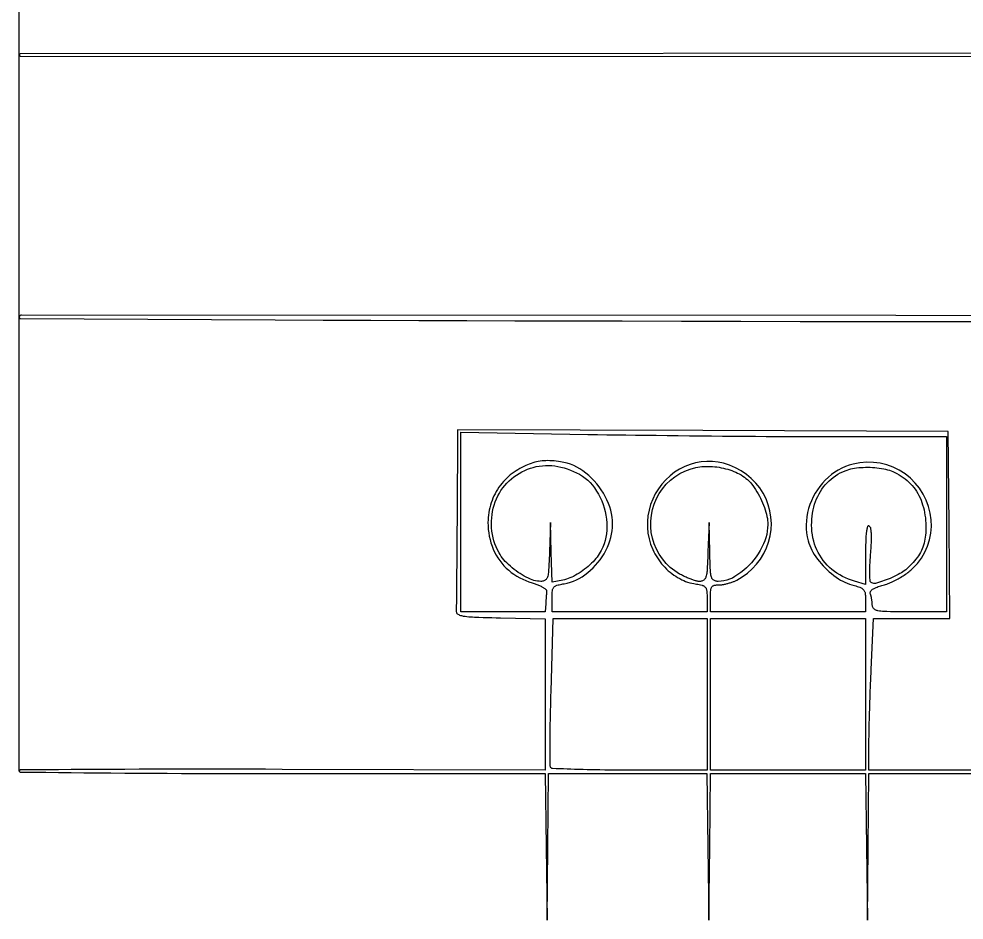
# Model space of a CAD drawing. Header units: millimetres. Extents: x -134 to 134, y -49 to 49.
# Drawn here: x -133.6 to -104.78, y -48.32 to -20.82 of the extents above; entities that cross this region are included whole.
import ezdxf

# ---------------------------------------------------------------- set-up
doc = ezdxf.new("R2010")
doc.units = ezdxf.units.MM
doc.header["$LTSCALE"] = 10
doc.header["$MEASUREMENT"] = 0

# ---------------------------------------------------------------- blocks, each defined once
blk = doc.blocks.new('DT0B-ULTRA_v_1')
at = {"color": 7, "linetype": 'Continuous', "lineweight": -3}
for points in [[(-94.346, -21.867, 0), (-133.556, -21.89, 0), (-133.562, -21.891, 0), (-133.569, -21.893, 0), (-133.575, -21.896, 0), (-133.58, -21.901, 0), (-133.583, -21.906, 0), (-133.586, -21.912, 0), (-133.587, -21.919, 0), (-133.588, -21.922, 0), (-133.587, -21.929, 0), (-133.585, -21.935, 0), (-133.582, -21.941, 0), (-133.577, -21.946, 0), (-133.572, -21.949, 0), (-133.566, -21.952, 0), (-133.559, -21.954, 0), (-133.556, -21.954, 0), (-94.346, -21.969, 0)], [(-0.213, -29.908, 0), (-133.517, -29.856, 0), (-133.532, -29.858, 0), (-133.546, -29.862, 0), (-133.559, -29.87, 0), (-133.569, -29.879, 0), (-133.578, -29.891, 0), (-133.584, -29.905, 0), (-133.587, -29.919, 0), (-133.588, -29.927, 0), (-133.587, -29.935, 0), (-133.584, -29.943, 0), (-133.58, -29.95, 0), (-133.575, -29.956, 0), (-133.568, -29.961, 0), (-133.56, -29.964, 0), (-133.552, -29.966, 0), (-133.549, -29.966, 0), (-125.789, -30.002, 0), (-124.327, -30.009, 0), (-122.865, -30.015, 0), (-121.403, -30.02, 0), (-119.941, -30.025, 0), (-118.479, -30.029, 0), (-117.016, -30.033, 0), (-115.208, -30.038, 0), (-113.4, -30.042, 0), (-111.591, -30.045, 0), (-109.783, -30.049, 0), (-107.974, -30.051, 0), (-106.166, -30.054, 0), (-106.166, -30.054, 0), (-104.413, -30.056, 0)], [(-99.253, -43.741, 0), (-107.682, -43.741, 0), (-107.682, -42.986, 0), (-107.682, -42.921, 0), (-107.682, -42.855, 0), (-107.681, -42.79, 0), (-107.68, -42.724, 0), (-107.679, -42.659, 0), (-107.678, -42.593, 0), (-107.676, -42.494, 0), (-107.673, -42.394, 0), (-107.671, -42.294, 0), (-107.668, -42.195, 0), (-107.665, -42.095, 0), (-107.662, -41.996, 0), (-107.659, -41.884, 0), (-107.656, -41.772, 0), (-107.652, -41.661, 0), (-107.648, -41.549, 0), (-107.645, -41.437, 0), (-107.641, -41.325, 0), (-107.637, -41.217, 0), (-107.633, -41.108, 0), (-107.628, -40.999, 0), (-107.624, -40.891, 0), (-107.619, -40.782, 0), (-107.615, -40.673, 0), (-107.547, -39.115, 0), (-106.38, -39.115, 0), (-105.212, -39.115, 0), (-105.239, -36.262, 0), (-105.266, -33.41, 0), (-112.745, -33.383, 0), (-120.224, -33.357, 0), (-120.241, -36.03, 0), (-120.242, -36.203, 0), (-120.243, -36.376, 0), (-120.244, -36.549, 0), (-120.246, -36.722, 0), (-120.247, -36.895, 0), (-120.248, -37.068, 0), (-120.249, -37.219, 0), (-120.25, -37.369, 0), (-120.252, -37.52, 0), (-120.253, -37.67, 0), (-120.254, -37.821, 0), (-120.255, -37.971, 0), (-120.257, -38.101, 0), (-120.258, -38.231, 0), (-120.259, -38.36, 0), (-120.26, -38.49, 0), (-120.261, -38.62, 0), (-120.263, -38.749, 0), (-120.263, -38.772, 0), (-120.263, -38.794, 0), (-120.264, -38.816, 0), (-120.265, -38.839, 0), (-120.266, -38.861, 0), (-120.267, -38.884, 0), (-120.266, -38.903, 0), (-120.261, -38.923, 0), (-120.254, -38.941, 0), (-120.243, -38.957, 0), (-120.229, -38.971, 0), (-120.213, -38.982, 0), (-120.187, -38.996, 0), (-120.161, -39.008, 0), (-120.134, -39.018, 0), (-120.107, -39.027, 0), (-120.079, -39.034, 0), (-120.051, -39.039, 0), (-119.995, -39.047, 0), (-119.938, -39.054, 0), (-119.882, -39.06, 0), (-119.826, -39.065, 0), (-119.769, -39.068, 0), (-119.712, -39.071, 0), (-119.579, -39.075, 0), (-119.446, -39.079, 0), (-119.313, -39.083, 0), (-119.179, -39.086, 0), (-119.046, -39.089, 0), (-118.913, -39.092, 0), (-117.551, -39.121, 0), (-117.551, -41.432, 0), (-117.551, -43.744, 0), (-125.569, -43.717, 0), (-126.082, -43.715, 0), (-126.594, -43.714, 0), (-127.107, -43.713, 0), (-127.619, -43.712, 0), (-128.132, -43.712, 0), (-128.644, -43.712, 0), (-129.075, -43.712, 0), (-129.507, -43.713, 0), (-129.938, -43.714, 0), (-130.37, -43.716, 0), (-130.801, -43.718, 0), (-131.232, -43.72, 0), (-131.232, -43.72, 0), (-131.62, -43.723, 0), (-132.007, -43.725, 0), (-132.394, -43.728, 0), (-132.782, -43.73, 0), (-133.169, -43.733, 0), (-133.556, -43.735, 0), (-133.563, -43.736, 0), (-133.569, -43.738, 0), (-133.575, -43.741, 0), (-133.58, -43.746, 0), (-133.584, -43.751, 0), (-133.586, -43.757, 0), (-133.588, -43.764, 0), (-133.588, -43.767, 0), (-133.587, -43.773, 0), (-133.585, -43.78, 0), (-133.582, -43.785, 0), (-133.577, -43.79, 0), (-133.572, -43.794, 0), (-133.566, -43.797, 0), (-133.559, -43.798, 0), (-133.556, -43.798, 0), (-133.169, -43.802, 0), (-132.782, -43.806, 0), (-132.395, -43.81, 0), (-132.007, -43.814, 0), (-131.62, -43.818, 0), (-131.233, -43.821, 0), (-131.233, -43.821, 0), (-130.802, -43.825, 0), (-130.37, -43.829, 0), (-129.939, -43.832, 0), (-129.508, -43.834, 0), (-129.076, -43.837, 0), (-128.645, -43.838, 0), (-128.133, -43.84, 0), (-127.621, -43.841, 0), (-127.108, -43.843, 0), (-126.596, -43.843, 0), (-126.084, -43.844, 0), (-125.571, -43.844, 0), (-117.555, -43.844, 0), (-117.525, -46.08, 0), (-117.495, -48.316, 0), (-117.472, -46.08, 0), (-117.448, -43.844, 0), (-115.034, -43.844, 0), (-112.621, -43.844, 0), (-112.591, -46.08, 0), (-112.561, -48.316, 0), (-112.537, -46.08, 0), (-112.514, -43.844, 0), (-110.151, -43.844, 0), (-107.789, -43.844, 0), (-107.759, -46.08, 0), (-107.729, -48.316, 0), (-107.706, -46.08, 0), (-107.682, -43.844, 0), (-99.255, -43.844, 0)], [(-133.588, -43.767, 0), (-133.6, 43.996, 0)], [(-108.848, -33.564, 0), (-105.318, -33.564, 0), (-105.318, -36.237, 0), (-105.318, -38.91, 0), (-106.449, -38.91, 0), (-106.563, -38.909, 0), (-106.678, -38.909, 0), (-106.792, -38.908, 0), (-106.907, -38.907, 0), (-107.021, -38.906, 0), (-107.136, -38.905, 0), (-107.181, -38.903, 0), (-107.226, -38.901, 0), (-107.271, -38.897, 0), (-107.317, -38.893, 0), (-107.362, -38.887, 0), (-107.406, -38.879, 0), (-107.429, -38.874, 0), (-107.451, -38.867, 0), (-107.473, -38.858, 0), (-107.493, -38.847, 0), (-107.513, -38.834, 0), (-107.531, -38.819, 0), (-107.545, -38.805, 0), (-107.557, -38.789, 0), (-107.567, -38.771, 0), (-107.574, -38.752, 0), (-107.578, -38.732, 0), (-107.579, -38.712, 0), (-107.58, -38.698, 0), (-107.58, -38.684, 0), (-107.58, -38.669, 0), (-107.581, -38.655, 0), (-107.582, -38.64, 0), (-107.584, -38.626, 0), (-107.585, -38.61, 0), (-107.587, -38.594, 0), (-107.589, -38.578, 0), (-107.591, -38.562, 0), (-107.594, -38.546, 0), (-107.596, -38.53, 0), (-107.599, -38.514, 0), (-107.601, -38.499, 0), (-107.604, -38.484, 0), (-107.608, -38.468, 0), (-107.611, -38.453, 0), (-107.614, -38.438, 0), (-107.617, -38.426, 0), (-107.621, -38.414, 0), (-107.624, -38.402, 0), (-107.628, -38.391, 0), (-107.632, -38.379, 0), (-107.636, -38.367, 0), (-107.64, -38.355, 0), (-107.642, -38.342, 0), (-107.642, -38.329, 0), (-107.64, -38.316, 0), (-107.637, -38.304, 0), (-107.631, -38.292, 0), (-107.623, -38.278, 0), (-107.614, -38.265, 0), (-107.604, -38.253, 0), (-107.593, -38.242, 0), (-107.581, -38.232, 0), (-107.569, -38.223, 0), (-107.548, -38.209, 0), (-107.526, -38.197, 0), (-107.504, -38.185, 0), (-107.481, -38.174, 0), (-107.458, -38.165, 0), (-107.435, -38.156, 0), (-107.398, -38.143, 0), (-107.361, -38.13, 0), (-107.324, -38.118, 0), (-107.286, -38.107, 0), (-107.249, -38.096, 0), (-107.211, -38.085, 0), (-107.174, -38.074, 0), (-107.137, -38.062, 0), (-107.1, -38.049, 0), (-107.064, -38.035, 0), (-107.028, -38.021, 0), (-106.992, -38.005, 0), (-106.952, -37.987, 0), (-106.912, -37.968, 0), (-106.873, -37.948, 0), (-106.834, -37.927, 0), (-106.795, -37.906, 0), (-106.756, -37.884, 0), (-106.718, -37.861, 0), (-106.679, -37.838, 0), (-106.642, -37.814, 0), (-106.604, -37.789, 0), (-106.567, -37.764, 0), (-106.531, -37.738, 0), (-106.498, -37.714, 0), (-106.466, -37.689, 0), (-106.434, -37.663, 0), (-106.403, -37.636, 0), (-106.373, -37.609, 0), (-106.343, -37.582, 0), (-106.203, -37.433, 0), (-106.081, -37.269, 0), (-105.978, -37.093, 0), (-105.895, -36.906, 0), (-105.834, -36.712, 0), (-105.796, -36.511, 0), (-105.779, -36.306, 0), (-105.785, -36.1, 0), (-105.813, -35.896, 0), (-105.863, -35.696, 0), (-105.935, -35.502, 0), (-106.027, -35.318, 0), (-106.14, -35.143, 0), (-106.271, -34.981, 0), (-106.419, -34.834, 0), (-106.582, -34.704, 0), (-106.757, -34.592, 0), (-106.944, -34.499, 0), (-107.138, -34.428, 0), (-107.339, -34.378, 0), (-107.544, -34.35, 0), (-107.751, -34.344, 0), (-107.958, -34.362, 0), (-108.161, -34.401, 0), (-108.28, -34.435, 0), (-108.395, -34.478, 0), (-108.508, -34.528, 0), (-108.617, -34.586, 0), (-108.722, -34.651, 0), (-108.821, -34.724, 0), (-108.919, -34.805, 0), (-109.012, -34.892, 0), (-109.098, -34.985, 0), (-109.179, -35.084, 0), (-109.254, -35.187, 0), (-109.321, -35.294, 0), (-109.382, -35.406, 0), (-109.436, -35.522, 0), (-109.482, -35.64, 0), (-109.521, -35.761, 0), (-109.552, -35.885, 0), (-109.575, -36.01, 0), (-109.59, -36.132, 0), (-109.596, -36.256, 0), (-109.593, -36.379, 0), (-109.582, -36.502, 0), (-109.562, -36.624, 0), (-109.534, -36.744, 0), (-109.513, -36.817, 0), (-109.487, -36.888, 0), (-109.458, -36.958, 0), (-109.425, -37.027, 0), (-109.389, -37.093, 0), (-109.349, -37.158, 0), (-109.3, -37.231, 0), (-109.248, -37.302, 0), (-109.194, -37.371, 0), (-109.138, -37.439, 0), (-109.079, -37.504, 0), (-109.018, -37.568, 0), (-108.955, -37.629, 0), (-108.89, -37.688, 0), (-108.823, -37.745, 0), (-108.755, -37.799, 0), (-108.684, -37.851, 0), (-108.612, -37.901, 0), (-108.548, -37.941, 0), (-108.482, -37.977, 0), (-108.414, -38.01, 0), (-108.345, -38.039, 0), (-108.274, -38.064, 0), (-108.202, -38.086, 0), (-108.16, -38.097, 0), (-108.119, -38.109, 0), (-108.079, -38.121, 0), (-108.038, -38.135, 0), (-107.997, -38.148, 0), (-107.957, -38.162, 0), (-107.937, -38.171, 0), (-107.917, -38.18, 0), (-107.898, -38.192, 0), (-107.881, -38.205, 0), (-107.864, -38.219, 0), (-107.849, -38.235, 0), (-107.836, -38.251, 0), (-107.825, -38.268, 0), (-107.816, -38.286, 0), (-107.808, -38.305, 0), (-107.802, -38.325, 0), (-107.799, -38.345, 0), (-107.795, -38.379, 0), (-107.791, -38.414, 0), (-107.788, -38.449, 0), (-107.787, -38.484, 0), (-107.785, -38.519, 0), (-107.785, -38.554, 0), (-107.785, -38.91, 0), (-110.149, -38.91, 0), (-112.514, -38.91, 0), (-112.514, -38.498, 0), (-112.514, -38.458, 0), (-112.513, -38.418, 0), (-112.512, -38.378, 0), (-112.51, -38.338, 0), (-112.508, -38.298, 0), (-112.506, -38.258, 0), (-112.504, -38.24, 0), (-112.501, -38.221, 0), (-112.496, -38.204, 0), (-112.489, -38.186, 0), (-112.481, -38.169, 0), (-112.472, -38.153, 0), (-112.463, -38.141, 0), (-112.452, -38.13, 0), (-112.44, -38.12, 0), (-112.427, -38.113, 0), (-112.413, -38.106, 0), (-112.398, -38.102, 0), (-112.374, -38.098, 0), (-112.35, -38.094, 0), (-112.325, -38.091, 0), (-112.301, -38.089, 0), (-112.276, -38.088, 0), (-112.252, -38.087, 0), (-112.232, -38.087, 0), (-112.211, -38.086, 0), (-112.191, -38.085, 0), (-112.171, -38.083, 0), (-112.151, -38.08, 0), (-112.131, -38.077, 0), (-112.107, -38.072, 0), (-112.082, -38.068, 0), (-112.058, -38.062, 0), (-112.033, -38.057, 0), (-112.009, -38.051, 0), (-111.985, -38.045, 0), (-111.96, -38.038, 0), (-111.935, -38.03, 0), (-111.911, -38.023, 0), (-111.886, -38.015, 0), (-111.862, -38.006, 0), (-111.837, -37.998, 0), (-111.816, -37.99, 0), (-111.795, -37.981, 0), (-111.774, -37.972, 0), (-111.753, -37.962, 0), (-111.732, -37.952, 0), (-111.712, -37.942, 0), (-111.544, -37.843, 0), (-111.386, -37.729, 0), (-111.24, -37.599, 0), (-111.108, -37.456, 0), (-110.991, -37.301, 0), (-110.889, -37.135, 0), (-110.805, -36.961, 0), (-110.74, -36.781, 0), (-110.693, -36.594, 0), (-110.665, -36.404, 0), (-110.658, -36.212, 0), (-110.669, -36.02, 0), (-110.701, -35.83, 0), (-110.751, -35.645, 0), (-110.82, -35.465, 0), (-110.908, -35.294, 0), (-111.012, -35.132, 0), (-111.132, -34.982, 0), (-111.268, -34.842, 0), (-111.418, -34.717, 0), (-111.578, -34.607, 0), (-111.749, -34.513, 0), (-111.929, -34.436, 0), (-112.115, -34.377, 0), (-112.284, -34.341, 0), (-112.455, -34.322, 0), (-112.628, -34.32, 0), (-112.8, -34.335, 0), (-112.97, -34.367, 0), (-113.136, -34.415, 0), (-113.3, -34.481, 0), (-113.458, -34.561, 0), (-113.607, -34.655, 0), (-113.747, -34.762, 0), (-113.877, -34.882, 0), (-113.995, -35.014, 0), (-114.102, -35.157, 0), (-114.195, -35.309, 0), (-114.274, -35.469, 0), (-114.339, -35.635, 0), (-114.388, -35.807, 0), (-114.421, -35.982, 0), (-114.438, -36.157, 0), (-114.438, -36.333, 0), (-114.421, -36.507, 0), (-114.388, -36.68, 0), (-114.339, -36.849, 0), (-114.274, -37.012, 0), (-114.242, -37.078, 0), (-114.208, -37.143, 0), (-114.172, -37.206, 0), (-114.133, -37.268, 0), (-114.092, -37.328, 0), (-114.049, -37.387, 0), (-114.003, -37.444, 0), (-113.955, -37.5, 0), (-113.906, -37.553, 0), (-113.854, -37.605, 0), (-113.8, -37.655, 0), (-113.744, -37.703, 0), (-113.689, -37.746, 0), (-113.632, -37.788, 0), (-113.574, -37.827, 0), (-113.514, -37.864, 0), (-113.453, -37.899, 0), (-113.39, -37.931, 0), (-113.331, -37.958, 0), (-113.271, -37.983, 0), (-113.21, -38.004, 0), (-113.147, -38.022, 0), (-113.084, -38.037, 0), (-113.02, -38.049, 0), (-112.978, -38.056, 0), (-112.937, -38.063, 0), (-112.896, -38.071, 0), (-112.854, -38.08, 0), (-112.813, -38.089, 0), (-112.772, -38.099, 0), (-112.754, -38.104, 0), (-112.735, -38.112, 0), (-112.718, -38.121, 0), (-112.701, -38.133, 0), (-112.686, -38.145, 0), (-112.672, -38.16, 0), (-112.66, -38.175, 0), (-112.65, -38.192, 0), (-112.641, -38.209, 0), (-112.635, -38.228, 0), (-112.63, -38.247, 0), (-112.627, -38.266, 0), (-112.624, -38.307, 0), (-112.621, -38.348, 0), (-112.619, -38.389, 0), (-112.618, -38.43, 0), (-112.617, -38.471, 0), (-112.617, -38.511, 0), (-112.617, -38.91, 0), (-114.981, -38.91, 0), (-117.345, -38.91, 0), (-117.345, -38.512, 0), (-117.345, -38.472, 0), (-117.344, -38.431, 0), (-117.343, -38.391, 0), (-117.341, -38.351, 0), (-117.338, -38.311, 0), (-117.335, -38.271, 0), (-117.333, -38.251, 0), (-117.328, -38.232, 0), (-117.322, -38.213, 0), (-117.313, -38.196, 0), (-117.303, -38.179, 0), (-117.292, -38.163, 0), (-117.279, -38.149, 0), (-117.265, -38.136, 0), (-117.249, -38.125, 0), (-117.233, -38.115, 0), (-117.215, -38.107, 0), (-117.197, -38.101, 0), (-117.161, -38.092, 0), (-117.124, -38.083, 0), (-117.087, -38.075, 0), (-117.05, -38.067, 0), (-117.013, -38.06, 0), (-116.976, -38.054, 0), (-116.88, -38.035, 0), (-116.785, -38.009, 0), (-116.692, -37.977, 0), (-116.601, -37.938, 0), (-116.514, -37.893, 0), (-116.429, -37.843, 0), (-116.34, -37.781, 0), (-116.254, -37.715, 0), (-116.172, -37.644, 0), (-116.093, -37.57, 0), (-116.018, -37.491, 0), (-115.947, -37.409, 0), (-115.88, -37.321, 0), (-115.817, -37.23, 0), (-115.759, -37.137, 0), (-115.706, -37.04, 0), (-115.658, -36.941, 0), (-115.614, -36.839, 0), (-115.58, -36.743, 0), (-115.551, -36.644, 0), (-115.528, -36.544, 0), (-115.512, -36.442, 0), (-115.503, -36.34, 0), (-115.499, -36.237, 0), (-115.503, -36.129, 0), (-115.513, -36.021, 0), (-115.531, -35.914, 0), (-115.555, -35.808, 0), (-115.586, -35.705, 0), (-115.623, -35.603, 0), (-115.67, -35.496, 0), (-115.722, -35.391, 0), (-115.78, -35.29, 0), (-115.842, -35.191, 0), (-115.91, -35.096, 0), (-115.982, -35.004, 0), (-116.058, -34.917, 0), (-116.138, -34.835, 0), (-116.223, -34.756, 0), (-116.311, -34.682, 0), (-116.404, -34.613, 0), (-116.499, -34.548, 0), (-116.589, -34.495, 0), (-116.683, -34.449, 0), (-116.78, -34.409, 0), (-116.879, -34.376, 0), (-116.98, -34.35, 0), (-117.083, -34.33, 0), (-117.149, -34.321, 0), (-117.215, -34.314, 0), (-117.281, -34.308, 0), (-117.348, -34.303, 0), (-117.414, -34.301, 0), (-117.481, -34.299, 0), (-117.537, -34.3, 0), (-117.594, -34.303, 0), (-117.65, -34.308, 0), (-117.707, -34.315, 0), (-117.763, -34.324, 0), (-117.818, -34.336, 0), (-117.874, -34.349, 0), (-117.929, -34.365, 0), (-117.983, -34.383, 0), (-118.037, -34.402, 0), (-118.09, -34.424, 0), (-118.142, -34.448, 0), (-118.203, -34.478, 0), (-118.264, -34.51, 0), (-118.324, -34.543, 0), (-118.384, -34.577, 0), (-118.442, -34.613, 0), (-118.5, -34.65, 0), (-118.559, -34.691, 0), (-118.617, -34.734, 0), (-118.672, -34.78, 0), (-118.726, -34.829, 0), (-118.777, -34.88, 0), (-118.826, -34.933, 0), (-118.874, -34.991, 0), (-118.92, -35.05, 0), (-118.964, -35.112, 0), (-119.006, -35.175, 0), (-119.044, -35.24, 0), (-119.08, -35.306, 0), (-119.115, -35.375, 0), (-119.146, -35.445, 0), (-119.174, -35.516, 0), (-119.2, -35.588, 0), (-119.223, -35.661, 0), (-119.243, -35.735, 0), (-119.26, -35.809, 0), (-119.274, -35.883, 0), (-119.285, -35.958, 0), (-119.292, -36.033, 0), (-119.297, -36.109, 0), (-119.299, -36.185, 0), (-119.296, -36.29, 0), (-119.288, -36.396, 0), (-119.275, -36.501, 0), (-119.257, -36.605, 0), (-119.234, -36.708, 0), (-119.206, -36.81, 0), (-119.174, -36.906, 0), (-119.137, -36.999, 0), (-119.094, -37.091, 0), (-119.047, -37.18, 0), (-118.994, -37.266, 0), (-118.937, -37.349, 0), (-118.875, -37.428, 0), (-118.81, -37.504, 0), (-118.74, -37.575, 0), (-118.666, -37.643, 0), (-118.588, -37.706, 0), (-118.507, -37.764, 0), (-118.42, -37.82, 0), (-118.331, -37.871, 0), (-118.238, -37.918, 0), (-118.144, -37.96, 0), (-118.047, -37.997, 0), (-117.949, -38.028, 0), (-117.92, -38.037, 0), (-117.891, -38.047, 0), (-117.863, -38.056, 0), (-117.834, -38.066, 0), (-117.806, -38.077, 0), (-117.778, -38.088, 0), (-117.753, -38.098, 0), (-117.729, -38.109, 0), (-117.705, -38.12, 0), (-117.681, -38.132, 0), (-117.658, -38.144, 0), (-117.635, -38.157, 0), (-117.617, -38.167, 0), (-117.6, -38.178, 0), (-117.583, -38.189, 0), (-117.566, -38.2, 0), (-117.549, -38.212, 0), (-117.533, -38.225, 0), (-117.526, -38.232, 0), (-117.519, -38.24, 0), (-117.515, -38.249, 0), (-117.511, -38.258, 0), (-117.51, -38.268, 0), (-117.51, -38.278, 0), (-117.511, -38.289, 0), (-117.512, -38.299, 0), (-117.512, -38.309, 0), (-117.513, -38.32, 0), (-117.514, -38.33, 0), (-117.515, -38.34, 0), (-117.516, -38.356, 0), (-117.517, -38.372, 0), (-117.518, -38.388, 0), (-117.519, -38.404, 0), (-117.521, -38.421, 0), (-117.522, -38.437, 0), (-117.523, -38.455, 0), (-117.524, -38.473, 0), (-117.525, -38.491, 0), (-117.527, -38.509, 0), (-117.528, -38.527, 0), (-117.529, -38.546, 0), (-117.53, -38.563, 0), (-117.531, -38.581, 0), (-117.532, -38.599, 0), (-117.533, -38.617, 0), (-117.534, -38.635, 0), (-117.536, -38.653, 0), (-117.551, -38.91, 0), (-118.836, -38.91, 0), (-120.121, -38.91, 0), (-120.121, -36.169, 0), (-120.121, -33.428, 0), (-116.249, -33.496, 0), (-115.959, -33.501, 0), (-115.67, -33.506, 0), (-115.38, -33.51, 0), (-115.09, -33.514, 0), (-114.8, -33.518, 0), (-114.51, -33.522, 0), (-114.172, -33.526, 0), (-113.833, -33.53, 0), (-113.494, -33.534, 0), (-113.155, -33.537, 0), (-112.817, -33.541, 0), (-112.478, -33.544, 0), (-112.144, -33.547, 0), (-111.811, -33.55, 0), (-111.478, -33.552, 0), (-111.144, -33.555, 0), (-110.811, -33.557, 0), (-110.478, -33.559, 0), (-110.206, -33.561, 0), (-109.934, -33.562, 0), (-109.663, -33.563, 0), (-109.391, -33.563, 0), (-109.119, -33.564, 0), (-108.848, -33.564, 0)], [(-116.509, -34.716, 0), (-116.42, -34.77, 0), (-116.336, -34.831, 0), (-116.255, -34.897, 0), (-116.18, -34.97, 0), (-116.111, -35.047, 0), (-116.047, -35.13, 0), (-115.984, -35.225, 0), (-115.926, -35.323, 0), (-115.873, -35.424, 0), (-115.827, -35.528, 0), (-115.786, -35.634, 0), (-115.752, -35.743, 0), (-115.723, -35.854, 0), (-115.701, -35.966, 0), (-115.685, -36.08, 0), (-115.675, -36.194, 0), (-115.672, -36.309, 0), (-115.675, -36.424, 0), (-115.685, -36.53, 0), (-115.702, -36.635, 0), (-115.727, -36.739, 0), (-115.759, -36.84, 0), (-115.797, -36.94, 0), (-115.843, -37.036, 0), (-115.872, -37.089, 0), (-115.903, -37.14, 0), (-115.936, -37.19, 0), (-115.971, -37.239, 0), (-116.009, -37.286, 0), (-116.048, -37.331, 0), (-116.095, -37.381, 0), (-116.143, -37.43, 0), (-116.193, -37.477, 0), (-116.244, -37.523, 0), (-116.297, -37.567, 0), (-116.351, -37.61, 0), (-116.405, -37.651, 0), (-116.461, -37.69, 0), (-116.517, -37.728, 0), (-116.575, -37.763, 0), (-116.634, -37.797, 0), (-116.694, -37.83, 0), (-116.745, -37.855, 0), (-116.798, -37.878, 0), (-116.853, -37.899, 0), (-116.908, -37.917, 0), (-116.963, -37.932, 0), (-117.02, -37.945, 0), (-117.345, -38.01, 0), (-117.367, -37.098, 0), (-117.388, -36.185, 0), (-117.422, -37.085, 0), (-117.426, -37.178, 0), (-117.43, -37.271, 0), (-117.434, -37.364, 0), (-117.438, -37.457, 0), (-117.443, -37.55, 0), (-117.448, -37.644, 0), (-117.451, -37.679, 0), (-117.455, -37.714, 0), (-117.46, -37.749, 0), (-117.467, -37.784, 0), (-117.475, -37.819, 0), (-117.484, -37.853, 0), (-117.491, -37.872, 0), (-117.5, -37.89, 0), (-117.512, -37.907, 0), (-117.525, -37.922, 0), (-117.54, -37.936, 0), (-117.556, -37.947, 0), (-117.576, -37.958, 0), (-117.596, -37.967, 0), (-117.617, -37.974, 0), (-117.639, -37.979, 0), (-117.661, -37.982, 0), (-117.683, -37.983, 0), (-117.738, -37.98, 0), (-117.792, -37.974, 0), (-117.846, -37.965, 0), (-117.899, -37.951, 0), (-117.951, -37.935, 0), (-118.002, -37.914, 0), (-118.067, -37.884, 0), (-118.131, -37.853, 0), (-118.194, -37.819, 0), (-118.256, -37.783, 0), (-118.317, -37.745, 0), (-118.377, -37.706, 0), (-118.438, -37.662, 0), (-118.498, -37.617, 0), (-118.556, -37.57, 0), (-118.614, -37.522, 0), (-118.669, -37.471, 0), (-118.723, -37.419, 0), (-118.769, -37.372, 0), (-118.812, -37.323, 0), (-118.853, -37.272, 0), (-118.891, -37.219, 0), (-118.927, -37.165, 0), (-118.961, -37.108, 0), (-119.007, -37.021, 0), (-119.048, -36.931, 0), (-119.085, -36.839, 0), (-119.116, -36.744, 0), (-119.141, -36.649, 0), (-119.162, -36.552, 0), (-119.177, -36.451, 0), (-119.187, -36.35, 0), (-119.191, -36.249, 0), (-119.19, -36.148, 0), (-119.184, -36.047, 0), (-119.173, -35.946, 0), (-119.156, -35.847, 0), (-119.135, -35.75, 0), (-119.108, -35.653, 0), (-119.075, -35.558, 0), (-119.038, -35.466, 0), (-118.996, -35.375, 0), (-118.951, -35.29, 0), (-118.901, -35.209, 0), (-118.846, -35.13, 0), (-118.786, -35.055, 0), (-118.722, -34.984, 0), (-118.653, -34.917, 0), (-118.581, -34.854, 0), (-118.506, -34.795, 0), (-118.428, -34.74, 0), (-118.347, -34.689, 0), (-118.263, -34.642, 0), (-118.177, -34.599, 0), (-118.092, -34.563, 0), (-118.004, -34.531, 0), (-117.915, -34.504, 0), (-117.824, -34.482, 0), (-117.733, -34.466, 0), (-117.64, -34.454, 0), (-117.545, -34.448, 0), (-117.45, -34.447, 0), (-117.355, -34.451, 0), (-117.26, -34.461, 0), (-117.166, -34.475, 0), (-117.073, -34.495, 0), (-116.975, -34.521, 0), (-116.879, -34.551, 0), (-116.784, -34.586, 0), (-116.69, -34.625, 0), (-116.599, -34.668, 0), (-116.509, -34.716, 0)], [(-111.479, -34.802, 0), (-111.431, -34.839, 0), (-111.384, -34.878, 0), (-111.34, -34.919, 0), (-111.298, -34.963, 0), (-111.259, -35.009, 0), (-111.222, -35.057, 0), (-111.179, -35.119, 0), (-111.137, -35.182, 0), (-111.097, -35.247, 0), (-111.059, -35.312, 0), (-111.023, -35.378, 0), (-110.988, -35.446, 0), (-110.956, -35.515, 0), (-110.925, -35.585, 0), (-110.896, -35.656, 0), (-110.869, -35.728, 0), (-110.844, -35.801, 0), (-110.821, -35.874, 0), (-110.804, -35.936, 0), (-110.791, -35.998, 0), (-110.78, -36.061, 0), (-110.772, -36.125, 0), (-110.768, -36.189, 0), (-110.766, -36.253, 0), (-110.77, -36.353, 0), (-110.781, -36.453, 0), (-110.798, -36.552, 0), (-110.823, -36.649, 0), (-110.855, -36.745, 0), (-110.893, -36.838, 0), (-110.943, -36.94, 0), (-110.998, -37.04, 0), (-111.058, -37.138, 0), (-111.122, -37.232, 0), (-111.191, -37.323, 0), (-111.264, -37.411, 0), (-111.339, -37.492, 0), (-111.417, -37.569, 0), (-111.5, -37.642, 0), (-111.586, -37.711, 0), (-111.675, -37.776, 0), (-111.768, -37.835, 0), (-111.847, -37.879, 0), (-111.929, -37.915, 0), (-112.015, -37.944, 0), (-112.103, -37.965, 0), (-112.192, -37.978, 0), (-112.283, -37.983, 0), (-112.305, -37.982, 0), (-112.328, -37.979, 0), (-112.35, -37.974, 0), (-112.371, -37.967, 0), (-112.392, -37.959, 0), (-112.412, -37.948, 0), (-112.429, -37.937, 0), (-112.444, -37.924, 0), (-112.457, -37.909, 0), (-112.468, -37.893, 0), (-112.477, -37.875, 0), (-112.484, -37.856, 0), (-112.493, -37.823, 0), (-112.5, -37.789, 0), (-112.506, -37.754, 0), (-112.511, -37.72, 0), (-112.515, -37.685, 0), (-112.517, -37.65, 0), (-112.52, -37.556, 0), (-112.524, -37.462, 0), (-112.527, -37.368, 0), (-112.53, -37.273, 0), (-112.533, -37.179, 0), (-112.535, -37.085, 0), (-112.556, -36.185, 0), (-112.59, -37.085, 0), (-112.594, -37.176, 0), (-112.598, -37.266, 0), (-112.602, -37.357, 0), (-112.607, -37.448, 0), (-112.611, -37.538, 0), (-112.616, -37.629, 0), (-112.619, -37.666, 0), (-112.623, -37.702, 0), (-112.629, -37.739, 0), (-112.635, -37.775, 0), (-112.643, -37.811, 0), (-112.652, -37.846, 0), (-112.659, -37.866, 0), (-112.667, -37.884, 0), (-112.678, -37.902, 0), (-112.691, -37.918, 0), (-112.705, -37.933, 0), (-112.721, -37.946, 0), (-112.738, -37.957, 0), (-112.757, -37.967, 0), (-112.776, -37.974, 0), (-112.796, -37.98, 0), (-112.817, -37.983, 0), (-112.838, -37.984, 0), (-112.856, -37.984, 0), (-112.875, -37.983, 0), (-112.893, -37.981, 0), (-112.911, -37.978, 0), (-112.929, -37.974, 0), (-112.947, -37.969, 0), (-112.974, -37.962, 0), (-113.001, -37.954, 0), (-113.028, -37.945, 0), (-113.054, -37.936, 0), (-113.081, -37.927, 0), (-113.107, -37.918, 0), (-113.137, -37.906, 0), (-113.167, -37.895, 0), (-113.197, -37.883, 0), (-113.227, -37.87, 0), (-113.256, -37.857, 0), (-113.285, -37.844, 0), (-113.314, -37.83, 0), (-113.343, -37.816, 0), (-113.371, -37.802, 0), (-113.4, -37.787, 0), (-113.428, -37.772, 0), (-113.456, -37.757, 0), (-113.604, -37.663, 0), (-113.742, -37.555, 0), (-113.868, -37.433, 0), (-113.981, -37.299, 0), (-114.079, -37.155, 0), (-114.163, -37, 0), (-114.231, -36.837, 0), (-114.283, -36.668, 0), (-114.317, -36.494, 0), (-114.334, -36.318, 0), (-114.334, -36.141, 0), (-114.316, -35.964, 0), (-114.281, -35.791, 0), (-114.228, -35.622, 0), (-114.16, -35.458, 0), (-114.075, -35.303, 0), (-113.975, -35.157, 0), (-113.862, -35.021, 0), (-113.736, -34.898, 0), (-113.599, -34.789, 0), (-113.451, -34.695, 0), (-113.295, -34.616, 0), (-113.131, -34.554, 0), (-112.961, -34.509, 0), (-112.9, -34.497, 0), (-112.838, -34.487, 0), (-112.775, -34.48, 0), (-112.713, -34.475, 0), (-112.65, -34.472, 0), (-112.587, -34.472, 0), (-112.519, -34.474, 0), (-112.452, -34.478, 0), (-112.385, -34.484, 0), (-112.318, -34.492, 0), (-112.251, -34.502, 0), (-112.184, -34.514, 0), (-112.119, -34.528, 0), (-112.054, -34.544, 0), (-111.989, -34.562, 0), (-111.926, -34.582, 0), (-111.862, -34.604, 0), (-111.8, -34.628, 0), (-111.744, -34.651, 0), (-111.688, -34.677, 0), (-111.634, -34.705, 0), (-111.581, -34.736, 0), (-111.53, -34.768, 0), (-111.479, -34.802, 0)], [(-106.895, -34.658, 0), (-106.828, -34.691, 0), (-106.763, -34.728, 0), (-106.699, -34.768, 0), (-106.637, -34.81, 0), (-106.577, -34.855, 0), (-106.52, -34.903, 0), (-106.465, -34.952, 0), (-106.414, -35.004, 0), (-106.364, -35.058, 0), (-106.318, -35.114, 0), (-106.274, -35.173, 0), (-106.233, -35.234, 0), (-106.194, -35.299, 0), (-106.157, -35.365, 0), (-106.124, -35.433, 0), (-106.094, -35.503, 0), (-106.067, -35.574, 0), (-106.044, -35.646, 0), (-106.022, -35.724, 0), (-106.002, -35.804, 0), (-105.986, -35.884, 0), (-105.973, -35.965, 0), (-105.962, -36.046, 0), (-105.955, -36.128, 0), (-105.951, -36.202, 0), (-105.948, -36.276, 0), (-105.948, -36.35, 0), (-105.949, -36.424, 0), (-105.952, -36.499, 0), (-105.957, -36.573, 0), (-105.964, -36.634, 0), (-105.973, -36.695, 0), (-105.985, -36.755, 0), (-106, -36.815, 0), (-106.017, -36.874, 0), (-106.037, -36.933, 0), (-106.059, -36.988, 0), (-106.084, -37.043, 0), (-106.111, -37.096, 0), (-106.14, -37.148, 0), (-106.172, -37.199, 0), (-106.206, -37.248, 0), (-106.248, -37.303, 0), (-106.291, -37.356, 0), (-106.336, -37.408, 0), (-106.383, -37.459, 0), (-106.431, -37.508, 0), (-106.481, -37.556, 0), (-106.52, -37.592, 0), (-106.561, -37.625, 0), (-106.603, -37.657, 0), (-106.646, -37.688, 0), (-106.691, -37.716, 0), (-106.737, -37.743, 0), (-106.795, -37.774, 0), (-106.854, -37.805, 0), (-106.914, -37.834, 0), (-106.975, -37.862, 0), (-107.036, -37.889, 0), (-107.097, -37.915, 0), (-107.155, -37.938, 0), (-107.213, -37.959, 0), (-107.272, -37.98, 0), (-107.331, -38, 0), (-107.39, -38.019, 0), (-107.45, -38.037, 0), (-107.478, -38.043, 0), (-107.506, -38.045, 0), (-107.535, -38.043, 0), (-107.563, -38.037, 0), (-107.589, -38.027, 0), (-107.615, -38.014, 0), (-107.623, -38.008, 0), (-107.631, -38, 0), (-107.637, -37.991, 0), (-107.642, -37.982, 0), (-107.645, -37.972, 0), (-107.646, -37.961, 0), (-107.648, -37.925, 0), (-107.65, -37.888, 0), (-107.652, -37.851, 0), (-107.653, -37.815, 0), (-107.654, -37.778, 0), (-107.655, -37.742, 0), (-107.656, -37.697, 0), (-107.656, -37.652, 0), (-107.656, -37.607, 0), (-107.655, -37.562, 0), (-107.653, -37.517, 0), (-107.652, -37.472, 0), (-107.649, -37.42, 0), (-107.646, -37.368, 0), (-107.643, -37.317, 0), (-107.639, -37.265, 0), (-107.635, -37.214, 0), (-107.631, -37.162, 0), (-107.626, -37.102, 0), (-107.621, -37.042, 0), (-107.617, -36.982, 0), (-107.613, -36.922, 0), (-107.609, -36.862, 0), (-107.606, -36.802, 0), (-107.604, -36.759, 0), (-107.603, -36.716, 0), (-107.602, -36.673, 0), (-107.603, -36.63, 0), (-107.604, -36.587, 0), (-107.605, -36.544, 0), (-107.607, -36.514, 0), (-107.609, -36.484, 0), (-107.612, -36.454, 0), (-107.616, -36.424, 0), (-107.62, -36.394, 0), (-107.625, -36.365, 0), (-107.628, -36.351, 0), (-107.634, -36.337, 0), (-107.641, -36.324, 0), (-107.65, -36.313, 0), (-107.661, -36.303, 0), (-107.673, -36.294, 0), (-107.679, -36.291, 0), (-107.686, -36.289, 0), (-107.694, -36.289, 0), (-107.701, -36.29, 0), (-107.707, -36.293, 0), (-107.713, -36.297, 0), (-107.718, -36.302, 0), (-107.722, -36.309, 0), (-107.724, -36.313, 0), (-107.732, -36.337, 0), (-107.738, -36.362, 0), (-107.745, -36.387, 0), (-107.75, -36.412, 0), (-107.754, -36.437, 0), (-107.758, -36.462, 0), (-107.764, -36.506, 0), (-107.768, -36.55, 0), (-107.772, -36.594, 0), (-107.775, -36.639, 0), (-107.778, -36.683, 0), (-107.779, -36.727, 0), (-107.781, -36.797, 0), (-107.782, -36.868, 0), (-107.784, -36.938, 0), (-107.784, -37.008, 0), (-107.785, -37.078, 0), (-107.785, -37.149, 0), (-107.785, -38.073, 0), (-108.119, -37.977, 0), (-108.214, -37.948, 0), (-108.307, -37.914, 0), (-108.398, -37.875, 0), (-108.487, -37.831, 0), (-108.574, -37.783, 0), (-108.658, -37.731, 0), (-108.737, -37.677, 0), (-108.812, -37.618, 0), (-108.883, -37.555, 0), (-108.952, -37.488, 0), (-109.016, -37.418, 0), (-109.076, -37.344, 0), (-109.131, -37.267, 0), (-109.182, -37.187, 0), (-109.229, -37.105, 0), (-109.271, -37.019, 0), (-109.307, -36.932, 0), (-109.339, -36.843, 0), (-109.367, -36.75, 0), (-109.389, -36.655, 0), (-109.407, -36.559, 0), (-109.42, -36.462, 0), (-109.427, -36.365, 0), (-109.43, -36.268, 0), (-109.428, -36.174, 0), (-109.422, -36.081, 0), (-109.413, -35.988, 0), (-109.399, -35.896, 0), (-109.382, -35.804, 0), (-109.361, -35.713, 0), (-109.338, -35.629, 0), (-109.311, -35.547, 0), (-109.279, -35.467, 0), (-109.243, -35.388, 0), (-109.204, -35.311, 0), (-109.16, -35.236, 0), (-109.114, -35.166, 0), (-109.065, -35.1, 0), (-109.012, -35.035, 0), (-108.956, -34.974, 0), (-108.897, -34.916, 0), (-108.834, -34.861, 0), (-108.768, -34.809, 0), (-108.699, -34.761, 0), (-108.628, -34.716, 0), (-108.555, -34.675, 0), (-108.479, -34.638, 0), (-108.402, -34.605, 0), (-108.347, -34.584, 0), (-108.292, -34.566, 0), (-108.236, -34.551, 0), (-108.179, -34.538, 0), (-108.122, -34.527, 0), (-108.065, -34.519, 0), (-107.995, -34.512, 0), (-107.926, -34.506, 0), (-107.856, -34.503, 0), (-107.786, -34.501, 0), (-107.716, -34.5, 0), (-107.647, -34.502, 0), (-107.577, -34.505, 0), (-107.507, -34.51, 0), (-107.437, -34.517, 0), (-107.368, -34.526, 0), (-107.299, -34.536, 0), (-107.23, -34.549, 0), (-107.172, -34.561, 0), (-107.115, -34.575, 0), (-107.059, -34.593, 0), (-107.004, -34.612, 0), (-106.949, -34.634, 0), (-106.895, -34.658, 0)], [(-112.617, -41.428, 0), (-112.617, -43.741, 0), (-114.975, -43.741, 0), (-115.126, -43.741, 0), (-115.278, -43.74, 0), (-115.429, -43.74, 0), (-115.58, -43.738, 0), (-115.731, -43.737, 0), (-115.883, -43.735, 0), (-116.012, -43.733, 0), (-116.14, -43.731, 0), (-116.269, -43.728, 0), (-116.398, -43.725, 0), (-116.527, -43.721, 0), (-116.656, -43.717, 0), (-116.768, -43.713, 0), (-116.879, -43.709, 0), (-116.991, -43.704, 0), (-117.103, -43.7, 0), (-117.215, -43.696, 0), (-117.327, -43.691, 0), (-117.338, -43.69, 0), (-117.35, -43.687, 0), (-117.36, -43.682, 0), (-117.37, -43.675, 0), (-117.378, -43.667, 0), (-117.385, -43.657, 0), (-117.391, -43.647, 0), (-117.396, -43.635, 0), (-117.4, -43.624, 0), (-117.403, -43.612, 0), (-117.404, -43.599, 0), (-117.405, -43.587, 0), (-117.405, -43.48, 0), (-117.405, -43.372, 0), (-117.404, -43.265, 0), (-117.404, -43.158, 0), (-117.404, -43.051, 0), (-117.403, -42.943, 0), (-117.403, -42.82, 0), (-117.402, -42.697, 0), (-117.4, -42.574, 0), (-117.399, -42.451, 0), (-117.397, -42.328, 0), (-117.395, -42.205, 0), (-117.392, -42.062, 0), (-117.389, -41.918, 0), (-117.386, -41.775, 0), (-117.383, -41.631, 0), (-117.379, -41.488, 0), (-117.375, -41.344, 0), (-117.313, -39.115, 0), (-114.965, -39.115, 0), (-112.617, -39.115, 0), (-112.617, -41.428, 0)], [(-107.785, -41.428, 0), (-107.785, -43.741, 0), (-110.149, -43.741, 0), (-112.514, -43.741, 0), (-112.514, -41.428, 0), (-112.514, -39.115, 0), (-110.149, -39.115, 0), (-107.785, -39.115, 0), (-107.785, -41.428, 0)]]:
    blk.add_polyline3d(points, dxfattribs=at)

msp = doc.modelspace()

# ---------------------------------------------------------------- block references
msp.add_blockref('DT0B-ULTRA_v_1', (0, 0))

doc.saveas('drawing.dxf')
